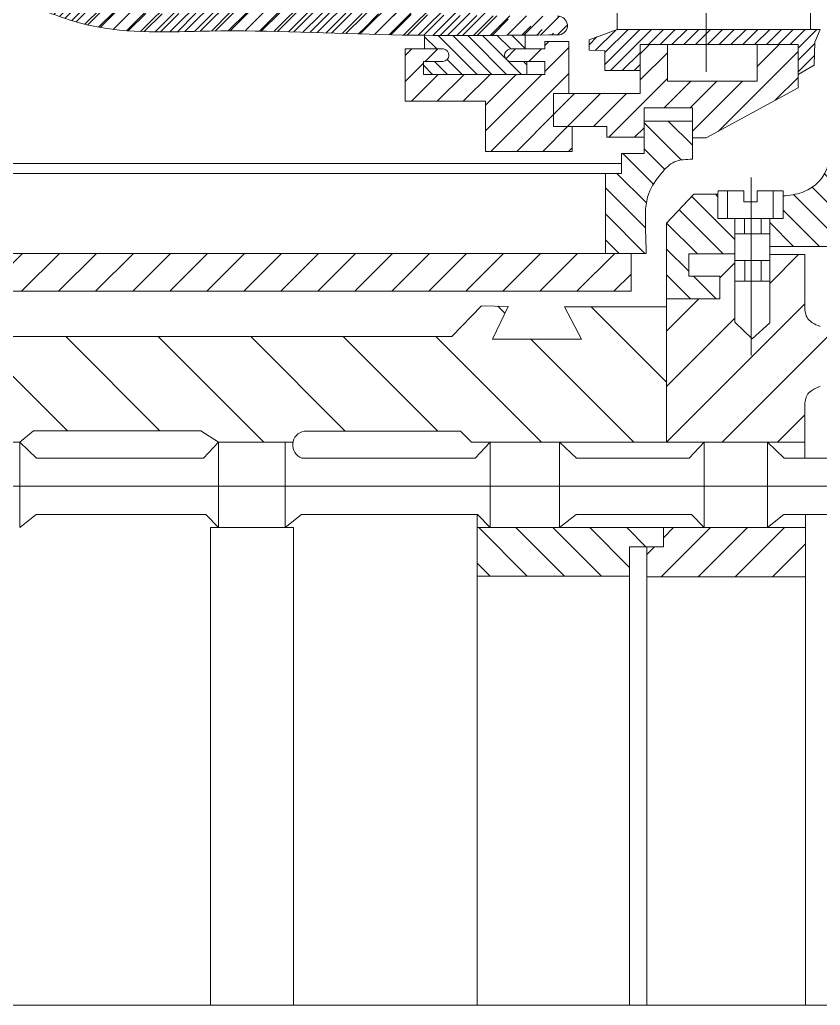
# Model space of a CAD drawing. Extents: x 0 to 420, y 0 to 297.
# Drawn here: x 187.74 to 199.25, y 192.76 to 206.93 of the extents above; entities that cross this region are included whole.
import ezdxf

# ---------------------------------------------------------------- set-up
doc = ezdxf.new("R2010")
doc.units = 0
doc.layers.get('0').update_dxf_attribs({"linetype": 'CONTINUOUS'})
pattern_1 = [(45, (-22278.84894499822, -14110.31309145952), (-0.2661162916776361, 0.266116291677636), [])]
pattern_2 = [(135, (-22278.84894499822, -14110.31309145952), (-0.1862814041743454, -0.1862814041743451), [])]
pattern_3 = [(45, (-22278.84894499822, -14110.31309145952), (-0.1862814041743453, 0.1862814041743452), [])]
pattern_4 = [(135, (-22278.84894499822, -14110.31309145952), (-0.1064465166710545, -0.1064465166710544), [])]
pattern_5 = [(45, (-22278.84894499822, -14110.31309145952), (-0.1197523312549362, 0.1197523312549362), [])]

msp = doc.modelspace()

# ---------------------------------------------------------------- hatches: boundary and pattern name
at = {"lineweight": 0, "ltscale": 0.0007}
h = msp.add_hatch(dxfattribs=at)
h.set_pattern_fill('ANSI31', color=256, scale=0.04741357717908, style=0)
h.set_pattern_definition([(45, (-22278.84894499822, -14110.31309145952), (-0.1064465166710545, 0.1064465166710544), [])])
edge = h.paths.add_edge_path()
edge.add_line((183.9355363256073, 209.5670982195248), (183.9355363256073, 210.2307494686461))
edge.add_spline(control_points=[(195.4949197793139, 206.7149365032992), (194.6910636257386, 206.7065503582347), (193.0117156883039, 206.6890307368875), (190.7778474081329, 206.8127587593076), (189.0180133592299, 206.7084419006045), (187.7580489288717, 207.1768428251937), (186.701053529301, 207.6792729141088), (185.757189594821, 208.404624840245), (185.1501463171507, 209.0946445812183), (184.7565616658884, 209.6915845920897), (184.4070045094972, 210.2315878060151), (184.0087313972947, 210.287070253312), (183.8443255760699, 210.30997322374)], knot_values=[0, 0, 0, 0, 0.0203193891682645, 0.0424495404278382, 0.0569147178967308, 0.0640535333773001, 0.0761673391349356, 0.0864603431669737, 0.0939748107520913, 0.0991690380035961, 0.1049220107112571, 0.1089662795721281, 0.1089662795721281, 0.1089662795721281, 0.1089662795721281], degree=3, periodic=0)
edge.add_line((183.8443255760679, 210.3099732237415), (183.4977130357308, 210.3099732237415))
edge.add_line((183.4977130357308, 210.3099732237415), (183.4977130357308, 209.9745407813317))
edge.add_line((183.4977130357308, 209.9745407813317), (183.1438563114467, 209.9745407813317))
edge.add_line((183.1438563114467, 209.9745407813317), (183.1438563114467, 210.4598765367481))
edge.add_line((183.1438563114467, 210.4598765367481), (182.7959964077948, 210.4598765367481))
edge.add_line((182.7959964077948, 210.4598765367481), (182.7959964077948, 210.8313682164702))
edge.add_line((182.7959964077948, 210.8313682164702), (182.3161904504919, 210.8313682164719))
edge.add_line((182.3161904504919, 210.8313682164717), (182.3161904504919, 210.4598765367481))
edge.add_line((182.3161904504919, 210.4598765367481), (181.9907184720794, 210.4598765367481))
edge.add_line((181.9907184720796, 210.4598765367481), (181.9907184720796, 209.5670982195252))
edge.add_line((181.9907184720796, 209.5670982195248), (183.9355363256073, 209.5670982195248))
h = msp.add_hatch(dxfattribs=at)
h.set_pattern_fill('ANSI31', color=256, scale=0.053340274326465, style=0)
h.set_pattern_definition(pattern_5)
edge = h.paths.add_edge_path()
edge.add_spline(control_points=[(192.6922046427912, 207.0197689600709), (192.0114450073411, 207.0358859972436), (190.7614043033358, 207.0662735079452), (188.8896718201293, 206.9463433979787), (187.6363628592536, 207.5360684823572), (186.9798897713164, 207.9526651815864), (186.8270464430821, 208.0576516923667)], knot_values=[0.03360173266426, 0.03360173266426, 0.03360173266426, 0.03360173266426, 0.0508797617830258, 0.0653361441533871, 0.080217851522025, 0.0849021096954053, 0.0849021096954053, 0.0849021096954053, 0.0849021096954053], degree=3, periodic=0)
edge.add_line((186.8270464430821, 208.057651692371), (186.8270464430787, 207.658908221532))
edge.add_spline(control_points=[(186.8270464430821, 207.6589082215317), (187.1848714428404, 207.4498185755493), (187.8183025813845, 207.1544430924215), (189.0180133592257, 206.7084419006022), (190.6436322998155, 206.8048029531927), (191.9520646788022, 206.7463193269932), (192.6922046427869, 206.7249186164295)], knot_values=[0.0344113831997225, 0.0344113831997225, 0.0344113831997225, 0.0344113831997225, 0.044912746194828, 0.0520515616753705, 0.066516739144292, 0.0853114719843831, 0.0853114719843831, 0.0853114719843831, 0.0853114719843831], degree=3, periodic=0)
edge.add_line((192.6922046427869, 206.7249186164316), (192.6922046427835, 207.0197689600727))
h = msp.add_hatch(dxfattribs=at)
h.set_pattern_fill('ANSI31', color=256, scale=0.053340274326465, style=0)
h.set_pattern_definition(pattern_5)
edge = h.paths.add_edge_path()
edge.add_spline(control_points=[(195.4681577749557, 206.9822938118122), (194.700207842855, 206.9877365144421), (193.7735459569064, 206.9943040585921), (192.8503192850418, 207.0160255836526), (192.6922046427912, 207.0197689600709)], knot_values=[0.0849021096954053, 0.0849021096954053, 0.0849021096954053, 0.0849021096954053, 0.1043197191775712, 0.1083327499900303, 0.1083327499900303, 0.1083327499900303, 0.1083327499900303], degree=3, periodic=0)
edge.add_line((192.6922046427825, 207.0197689600731), (192.6922046427825, 206.7249186164286))
edge.add_spline(control_points=[(192.6922046427869, 206.7249186164295), (192.8235540208244, 206.7211207266282), (193.1116818081008, 206.713595735049), (193.4002024586957, 206.709331500877), (193.5572641036364, 206.707787667033)], knot_values=[0.0853114719843831, 0.0853114719843831, 0.0853114719843831, 0.0853114719843831, 0.0886468904038374, 0.0926267035841096, 0.0926267035841096, 0.0926267035841096, 0.0926267035841096], degree=3, periodic=0)
edge.add_spline(control_points=[(193.5572641036364, 206.707787667033), (194.0391289934814, 206.7030511871259), (194.5218740220147, 206.705619840072), (195.004841488758, 206.7100347255622)], knot_values=[0.0926267035841096, 0.0926267035841096, 0.0926267035841096, 0.0926267035841096, 0.1048367644199659, 0.1048367644199659, 0.1048367644199659, 0.1048367644199659], degree=3, periodic=0)
edge.add_spline(control_points=[(195.004841488758, 206.7100347255622), (195.1681839568073, 206.7115278660766), (195.3315518680627, 206.713232184689), (195.4949197793139, 206.7149365032992)], knot_values=[0.1048367644199659, 0.1048367644199659, 0.1048367644199659, 0.1048367644199659, 0.1089662795721302, 0.1089662795721302, 0.1089662795721302, 0.1089662795721302], degree=3, periodic=0)
edge.add_arc((195.4763605509933, 206.8480968260746), 0.1344474489004736, 277.9344894030827, 450.0001881797636)
edge.add_arc((195.4763605509977, 206.8480968260746), 0.1344474489004737, 90.00018818119942, 93.49784629599907)
at = {"lineweight": 0}
h = msp.add_hatch(dxfattribs=at)
h.set_pattern_fill('ANSI31', color=256, scale=0.0378, style=0)
h.set_pattern_definition([(45, (-55.34396008155169, 175.7799266592022), (-0.0848634203441035, 0.0848634203441035), [])])
h.paths.add_polyline_path([(197.6045037833884, 206.7913384676611), (196.3247616030997, 206.7913384676611), (195.9232355393079, 206.6419750096122), (195.9232355393079, 206.4925965662643), (196.1505091952457, 206.4866216590734), (196.1505091952457, 206.199814971), (196.6565048589944, 206.199814971), (196.6565048589944, 206.5744973664332), (197.6045037833881, 206.5744973664332)])
h.paths.add_polyline_path([(199.2447787096824, 206.7913384676611), (197.6045037833881, 206.7913384676611), (197.6045037833881, 206.5744973664332), (198.9268322287559, 206.5744973664332), (198.9268322287559, 206.1456504200634), (199.1570153734532, 206.2803298232444), (199.1666447474138, 206.6074085384991)])
at = {"lineweight": 0, "ltscale": 0.0007}
h = msp.add_hatch(dxfattribs=at)
h.set_pattern_fill('ANSI31', color=256, scale=0.08297376006339, angle=90, style=0)
h.set_pattern_definition(pattern_2)
edge = h.paths.add_edge_path()
edge.add_spline(control_points=[(199.3937508481855, 205.3101611706645), (199.3958015908328, 205.0704460691919), (199.398930861026, 204.704659887799), (199.0137500380666, 204.4293380247967), (198.8042316294027, 204.4074383423895), (198.7114666375007, 204.3977421831186)], knot_values=[0, 0, 0, 0, 0.0056246105807301, 0.0085827084465124, 0.0109330287383812, 0.0109330287383812, 0.0109330287383812, 0.0109330287383812], degree=3, periodic=0)
edge.add_line((198.7114666375, 204.3977421831185), (198.7114666375, 204.0738605255566))
edge.add_line((198.7114666375, 204.0738605255566), (198.5195831280547, 204.0738605255566))
edge.add_line((198.5195831280547, 204.0738605255566), (198.5195831280547, 203.6704907750261))
edge.add_line((198.5195831280547, 203.6704907750261), (199.5252669130706, 203.6704907750261))
edge.add_line((199.5252669130706, 203.6704907750261), (199.5252669130706, 203.8658674253012))
edge.add_line((199.5252669130706, 203.8658674253012), (199.7466023100066, 204.1034400823083))
edge.add_line((199.7466023100064, 204.1034400823083), (199.7466023100064, 204.8826061759155))
edge.add_line((199.7466023100064, 204.8826061759156), (199.9793971686284, 205.0221672948422))
edge.add_line((199.9793971686287, 205.0221672948422), (199.9793971686287, 205.289631576267))
edge.add_line((199.9793971686287, 205.289631576267), (199.7215057319396, 205.1966131208613))
edge.add_line((199.7215057319396, 205.1966131208613), (199.7215057319396, 206.2841689414042))
edge.add_line((199.7215057319396, 206.2841689414042), (200.0539015191768, 206.4190713358713))
edge.add_line((200.0539015191768, 206.4190713358715), (200.0539015191768, 206.5747262302102))
edge.add_line((200.0539015191768, 206.5747262302102), (199.8721208996287, 206.5747262302102))
edge.add_line((199.8721208996287, 206.5747262302102), (199.8721208996287, 206.7665586834106))
edge.add_line((199.8721208996287, 206.7665586834106), (200.0608985736568, 206.7665586834106))
edge.add_line((200.0608985736569, 206.7665586834106), (200.0841744895944, 206.9177554682156))
edge.add_line((200.0841744895944, 206.9177554682159), (199.8397416730104, 206.9177554682159))
edge.add_line((199.8397416730104, 206.9177554682159), (199.3937508481845, 206.3944179901517))
edge.add_line((199.3937508481845, 206.3944179901517), (199.3937508481845, 205.3101611706585))
h = msp.add_hatch(dxfattribs=at)
h.set_pattern_fill('ANSI31', color=256, scale=0.04741357717908, angle=90, style=0)
h.set_pattern_definition(pattern_4)
edge = h.paths.add_edge_path()
edge.add_spline(control_points=[(194.2235774212185, 206.7053587325619), (194.0013291129979, 206.7049742674317), (193.7792032531481, 206.7056061212377), (193.5572641036408, 206.707787667031)], knot_values=[0.0926267035841096, 0.0926267035841096, 0.0926267035841096, 0.0926267035841096, 0.0982504594842355, 0.0982504594842355, 0.0982504594842355, 0.0982504594842355], degree=3, periodic=0)
edge.add_line((193.5572641036321, 206.7077876670287), (193.5572641036389, 206.5113033487812))
edge.add_line((193.5572641036408, 206.511303348782), (193.8291525172122, 206.511303348782))
edge.add_arc((193.8180714273487, 206.4215081035547), 0.0904763870734134, -87.607619743285, 82.96504011880472, ccw=False)
edge.add_line((193.8218481633072, 206.3311105765785), (193.5425543290075, 206.3311105765785))
edge.add_line((193.5425543290042, 206.3311105765785), (193.540688518631, 206.1456177110494))
edge.add_line((193.5406885186331, 206.145617711051), (194.2235774212151, 206.145617711051))
edge.add_line((194.2235774212144, 206.145617711051), (194.2235774212213, 206.7053587325625))
h = msp.add_hatch(dxfattribs=at)
h.set_pattern_fill('ANSI31', color=256, scale=0.04741357717908, angle=90, style=0)
h.set_pattern_definition(pattern_4)
edge = h.paths.add_edge_path()
edge.add_line((194.7863802091651, 206.511303348782), (195.0048414887545, 206.5113033487785))
edge.add_line((195.0048414887538, 206.5113033487777), (195.0048414887607, 206.7100347255595))
edge.add_spline(control_points=[(195.0048414887625, 206.7100347255601), (194.7443210005489, 206.7076532646914), (194.4838652351597, 206.7058090018537), (194.22357742121, 206.7053587325619)], knot_values=[0.0982504594842066, 0.0982504594842066, 0.0982504594842066, 0.0982504594842066, 0.1048367644199659, 0.1048367644199659, 0.1048367644199659, 0.1048367644199659], degree=3, periodic=0)
edge.add_line((194.2235774212185, 206.7053587325641), (194.2235774212185, 206.1456177110475))
edge.add_line((194.2235774212185, 206.1456177110489), (195.0259677996598, 206.1456177110522))
edge.add_line((195.0259677996604, 206.145617711051), (195.0259677996536, 206.3311105765769))
edge.add_line((195.0259677996518, 206.3311105765764), (194.7936845630094, 206.331110576578))
edge.add_arc((194.7974612990209, 206.4215081035526), 0.0904763870739465, 97.03495987471263, 267.6076197091352, ccw=False)
h = msp.add_hatch(dxfattribs=at)
h.set_pattern_fill('ANSI31', color=256, scale=0.08297376006339, style=0)
h.set_pattern_definition(pattern_3)
h.paths.add_polyline_path([(194.4319119542468, 205.7587325000779), (194.4319119542468, 205.0388881983877), (195.6816193591551, 205.0388881983877), (195.6816193591551, 205.3973960781817), (195.4124793414984, 205.3973960781817), (195.4124793414984, 205.8700284594207), (195.630820327128, 205.8700284594193), (195.630820327128, 206.617299214792), (195.286001774105, 206.617299214792), (195.286001774105, 206.5113033487792), (195.0897202467934, 206.5113033487792), (194.7863802091693, 206.511303348781, 0.920938498035812), (194.793684563016, 206.3311105765787), (195.031366140689, 206.3311105765787), (195.2860017741015, 206.3311105765785), (195.286001774105, 206.1456177110494), (193.5406885186376, 206.1456177110494), (193.5425543290075, 206.3311105765787), (193.8218481633072, 206.3311105765787, 0.9209384982350959), (193.8291525172144, 206.511303348781), (193.2807480829729, 206.5113033487792), (193.2807480829729, 205.7587325000779)])
h = msp.add_hatch(dxfattribs=at)
h.set_pattern_fill('ANSI31', color=256, scale=0.08297376006339, style=0)
h.set_pattern_definition(pattern_3)
h.paths.add_polyline_path([(197.4076852573209, 205.6662768919681), (197.4076852573209, 205.2317532074097), (197.6067077035684, 205.2317532074097), (198.9268322287559, 205.9530835800433), (198.9268322287559, 206.5744973664332), (198.3395173388034, 206.5744973664332), (198.3395173388002, 206.0504365276521), (197.0476440233062, 206.0504365276521), (197.0476440233062, 206.5744973664332), (196.6565048589944, 206.5744973664332), (196.6565048589944, 205.8700284594193), (195.630820327128, 205.8700284594193), (195.4124793414984, 205.8700284594207), (195.4124793414984, 205.3973960781817), (195.6816193591551, 205.3973960781817), (196.1756213816362, 205.3973960781817), (196.1756213816362, 205.2420427276446), (196.7139020323232, 205.2420427276446), (196.7139020323232, 205.6662768919681)])
h = msp.add_hatch(dxfattribs=at)
h.set_pattern_fill('ANSI31', color=256, scale=0.08297376006339, angle=90, style=0)
h.set_pattern_definition(pattern_2)
edge = h.paths.add_edge_path()
edge.add_line((196.3909340111364, 204.7222062058812), (196.1567920665044, 204.7222062058812))
edge.add_line((196.1567920665042, 204.7222062058813), (196.1567920665042, 204.0858305496545))
edge.add_line((196.1567920665042, 204.0858305496545), (196.1567920665077, 203.5720111354419))
edge.add_line((196.1567920665079, 203.5720111354417), (196.5254582994365, 203.5720111354417))
edge.add_line((196.5254582994362, 203.5720111354417), (196.744473244625, 203.5720111354417))
edge.add_spline(control_points=[(196.744473244625, 203.5720111354402), (196.7398210897979, 203.7061502253361), (196.7299246579259, 203.9915015114385), (196.7285042708832, 204.4113167507043), (196.9356263955355, 204.7007725595455), (197.1391503611999, 204.9217007468047), (197.3178089918895, 204.9241357692655), (197.4076852573202, 204.9253607351362)], knot_values=[0, 0, 0, 0, 0.0034264860870964, 0.0072890923332998, 0.0101507194498086, 0.0123011904583522, 0.0144781577267123, 0.0144781577267123, 0.0144781577267123, 0.0144781577267123], degree=3, periodic=0)
edge.add_line((197.4076852573209, 204.9253607351369), (197.4076852573209, 205.47507294557))
edge.add_line((197.4076852573209, 205.4750729455697), (196.7139020323232, 205.4750729455697))
edge.add_line((196.7139020323232, 205.4750729455697), (196.7139020323232, 205.2420427276445))
edge.add_line((196.7139020323232, 205.2420427276446), (196.7139020323232, 205.0090125097175))
edge.add_line((196.7139020323232, 205.0090125097175), (196.3909340111366, 205.0090125097175))
edge.add_line((196.3909340111364, 205.0090125097175), (196.3909340111364, 204.7222062058813))
h = msp.add_hatch(dxfattribs=at)
h.set_pattern_fill('ANSI31', color=256, scale=0.08297376006339, angle=90, style=0)
h.set_pattern_definition(pattern_2)
h.paths.add_polyline_path([(198.0185083488025, 203.5637413422597), (198.0185083488025, 204.0738605255566), (197.7759318936085, 204.0738605255566), (197.7759318936085, 204.421347873096), (197.4281140271012, 204.421347873096), (197.0368501641294, 204.0086829641881), (197.0368501641294, 202.9190095416183), (197.8003501857843, 202.9190095416183), (197.8003501857843, 203.245922713662), (197.3549662483419, 203.245922713662), (197.3549662483419, 203.5637413422597)])
h = msp.add_hatch(dxfattribs=at)
h.set_pattern_fill('ANSI31', color=256, scale=0.1185339429477, style=0)
h.set_pattern_definition(pattern_1)
h.paths.add_polyline_path([(196.5254582994362, 203.0291471376259), (196.5254582994362, 203.5720111354417), (183.4499269283917, 203.5720111354417), (183.1852526327594, 203.5720111354417), (183.1852526327594, 203.0291471376259)])
h = msp.add_hatch(dxfattribs=at)
h.set_pattern_fill('ANSI31', color=256, scale=0.17780091442155, style=0)
h.set_pattern_definition([(45, (-22278.84894499822, -14110.31309145952), (-0.3991744375164543, 0.3991744375164539), [])])
edge = h.paths.add_edge_path()
edge.add_line((198.2676891666434, 202.3437350874956), (198.0185083488025, 202.5830241166712))
edge.add_line((198.0185083488025, 202.5830241166714), (198.0185083488025, 203.5637413422597))
edge.add_line((198.0185083488025, 203.5637413422597), (197.3549662483417, 203.5637413422597))
edge.add_line((197.3549662483419, 203.5637413422597), (197.3549662483419, 203.245922713662))
edge.add_line((197.3549662483419, 203.245922713662), (197.8003501857845, 203.245922713662))
edge.add_line((197.8003501857843, 203.245922713662), (197.8003501857843, 202.9190095416184))
edge.add_line((197.8003501857843, 202.9190095416183), (197.0368501641294, 202.9190095416183))
edge.add_line((197.0368501641294, 202.9190095416183), (197.0368501641294, 200.8573344975947))
edge.add_line((197.0368501641294, 200.8573344975947), (199.0266196833307, 200.8573344975954))
edge.add_line((199.0266196833307, 200.8573344975954), (199.0266196833307, 201.418900264906))
edge.add_spline(control_points=[(199.0266196833283, 201.4189002649002), (199.0320658349305, 201.4589471864787), (199.0419681599872, 201.5317614715027), (199.1312524559784, 201.6166522139962), (199.2038113869169, 201.6449564320877), (199.2464200121877, 201.6615774573233)], knot_values=[0, 0, 0, 0, 0.0009922155570841, 0.0018040704135493, 0.0029590509247585, 0.0029590509247585, 0.0029590509247585, 0.0029590509247585], degree=3, periodic=0)
edge.add_line((199.2464200121862, 201.6615774573225), (199.4302711886767, 201.6615774573225))
edge.add_line((199.4302711886765, 201.6615774573225), (199.4302711886765, 202.17154060679))
edge.add_line((199.4302711886765, 202.17154060679), (199.4302711886765, 202.5204768399246))
edge.add_line((199.4302711886765, 202.5204768399246), (199.2464200121858, 202.5204768399246))
edge.add_spline(control_points=[(199.2464200121877, 202.5204768399238), (199.2038113869126, 202.5370978651594), (199.1312524559784, 202.565402083251), (199.0419681599829, 202.6502928257444), (199.0320658349305, 202.7231071107664), (199.0266196833283, 202.7631540323447)], knot_values=[0, 0, 0, 0, 0.0011549805112092, 0.0019668353676744, 0.0029590509247447, 0.0029590509247447, 0.0029590509247447, 0.0029590509247447], degree=3, periodic=0)
edge.add_line((199.0266196833307, 202.763154032339), (199.0266196833307, 203.5547582515501))
edge.add_line((199.0266196833307, 203.5547582515501), (198.7027560186522, 203.5547582515501))
edge.add_line((198.7027560186519, 203.5547582515501), (198.5195831280547, 203.5547582515501))
edge.add_line((198.5195831280547, 203.5547582515501), (198.5195831280547, 202.5714107413394))
edge.add_line((198.5195831280547, 202.5714107413394), (198.2676891666434, 202.3437350874956))
h = msp.add_hatch(dxfattribs=at)
h.set_pattern_fill('ANSI31', color=256, scale=0.2963348573692501, angle=90, style=0)
h.set_pattern_definition([(135, (-22278.84894499822, -14110.31309145952), (-0.6652907291940906, -0.6652907291940899), [])])
h.paths.add_polyline_path([(186.6287316194887, 202.3741839756048), (186.2469994582849, 202.8100533446335), (185.8197864429435, 202.8100533446335), (185.9016091412902, 202.4014230248503), (184.9108476459433, 202.4014230248503), (185.0199445770793, 202.8009588011872), (184.5654573289488, 202.8009588011872), (184.2836830889459, 202.4195675306494), (182.5385248826182, 202.4195675306494), (182.3862637149658, 202.5545690497574), (181.6774709002222, 202.5545690497574), (181.6774709002222, 203.1645622146882), (179.4646760087767, 203.1645622146882), (179.4307260148259, 203.1645622146882), (179.4307260148259, 202.5538234992321), (179.4307260148259, 201.671652784869), (180.3137471508325, 201.671652784869), (181.3326039618887, 200.8573344975938), (183.7127091633676, 200.8573344975938, -0.5007307022562647), (183.8323373754798, 201.0470047676705), (186.2585660177392, 201.0470047676705), (186.4180346013053, 200.857334497592), (187.7389785299181, 200.8573344975938), (187.9338250777468, 201.0183391233764), (190.3429894748826, 201.0183391233764), (190.5955260229297, 200.8573344975903), (191.6660163669708, 200.8573344975938, -0.3034338198621995), (191.8266149202487, 201.0163998457287), (194.0753825531237, 201.0163998457287), (194.2338158582197, 200.8573344975938), (197.0368501641294, 200.8573344975947), (197.0368501641294, 202.8009588011872), (195.5689680913514, 202.8009588011872), (195.8143647878913, 202.3378503829135), (194.5327614411142, 202.3378503829135), (194.7600229148064, 202.8100533446335), (194.3782550543487, 202.819125597533), (193.9510420390004, 202.3741839756048)])
h = msp.add_hatch(dxfattribs=at)
h.set_pattern_fill('ANSI31', color=256, scale=0.1185339429477, angle=90, style=0)
h.set_pattern_definition([(135, (-22278.84894499822, -14110.31309145952), (-0.2661162916776361, -0.266116291677636), [])])
h.paths.add_polyline_path([(196.5047170307867, 198.9299600032517), (196.5047170307867, 199.3529900168253), (196.9901555352257, 199.3529900168253), (196.9901555352257, 199.6284788954094), (194.3147460751321, 199.6284788954094), (194.3147460751321, 198.9299600032532)])
h = msp.add_hatch(dxfattribs=at)
h.set_pattern_fill('ANSI31', color=256, scale=0.1185339429477, style=0)
h.set_pattern_definition(pattern_1)
h.paths.add_polyline_path([(196.9901555352257, 199.6284788954094), (196.9901555352257, 199.3529900168253), (196.7526126753533, 199.3529900168253), (196.7526126753533, 198.9196394796825), (199.0350090088603, 198.9196394796825), (199.0350090088603, 199.6284788954094), (198.4879892851092, 199.6284788954094)])

# ---------------------------------------------------------------- linework, layer by layer
for p, q in [((197.6045037833881, 206.1817665246613), (197.6045037833881, 217.726780367816)), ((199.1056771735427, 206.7913384676611), (199.1056771735427, 210.6806222686401)), ((196.3247616030997, 210.323287084459), (196.3247616030997, 206.7913384676611)), ((196.3247616030997, 206.7913384676611), (195.9232355393079, 206.6419750096122)), ((196.3247616030997, 206.7913384676611), (199.2447787096824, 206.7913384676611)), ((193.5572641036394, 206.707788223407), (193.5572641036394, 206.511303348781)), ((195.0048414887612, 206.7100351035696), (195.0048414887579, 206.5113033487794)), ((195.9232355393079, 206.6419750096122), (195.9232355393079, 206.4925965662643)), ((193.2807480829729, 206.5113033487794), (193.2807480829729, 205.7587325000783)), ((193.8291525171839, 206.511303348781), (193.2807480829729, 206.5113033487794)), ((195.0897202467934, 206.5113033487794), (194.7863802091687, 206.511303348781)), ((195.0897202467934, 206.5113033487794), (195.286001774105, 206.5113033487794)), ((195.286001774105, 206.5113033487794), (195.286001774105, 206.617299214792)), ((195.286001774105, 206.617299214792), (195.630820327128, 206.617299214792)), ((195.630820327128, 206.617299214792), (195.630820327128, 205.8700284594193)), ((196.6565048589944, 206.5744973664332), (198.9268322287559, 206.5744973664332)), ((196.6565048589944, 205.8700284594193), (196.6565048589944, 206.5744973664332)), ((197.0476440233062, 206.5744973664332), (197.0476440233062, 206.0504365276521)), ((198.3395173388002, 206.0504365276521), (198.3395173388034, 206.5744973664332)), ((198.9268322287559, 206.5744973664332), (198.9268322287559, 205.9530835800434)), ((199.1666447474138, 206.6074085384991), (199.1570153734534, 206.2803298232444)), ((195.9232355393079, 206.4925965662643), (196.1505091952457, 206.4866216590734)), ((196.1505091952457, 206.4866216590734), (196.1505091952457, 206.199814971)), ((193.5406885186376, 206.1456177110494), (193.5425543290075, 206.3311105765787)), ((193.8218481633072, 206.3311105765787), (193.5425543290075, 206.3311105765787)), ((195.031366140689, 206.3311105765787), (194.793684563049, 206.3311105765787)), ((195.025967799654, 206.3311105765771), (195.0259677996574, 206.1456177110513)), ((195.031366140689, 206.3311105765787), (195.286001774105, 206.3311105765787)), ((195.286001774105, 206.1456177110494), (195.2860017741015, 206.3311105765771)), ((199.1570153734534, 206.2803298232444), (198.9268322287559, 206.1456504200634)), ((193.5406885186376, 206.1456177110494), (195.286001774105, 206.1456177110494)), ((196.1505091952457, 206.199814971), (196.6565048589944, 206.199814971)), ((197.0476440233062, 206.0504365276521), (198.3395173388002, 206.0504365276521)), ((197.6067077035684, 205.2317532074097), (198.9268322287559, 205.9530835800434)), ((195.4124793414984, 205.3973960781817), (195.4124793414984, 205.8700284594211)), ((195.630820327128, 205.8700284594193), (195.4124793414984, 205.8700284594211)), ((195.630820327128, 205.8700284594193), (196.6565048589944, 205.8700284594193)), ((193.2807480829729, 205.7587325000783), (194.4319119542468, 205.7587325000783)), ((194.4319119542468, 205.7587325000783), (194.4319119542468, 205.0388881983877)), ((196.7139020323232, 205.6662768919683), (197.4076852573209, 205.6662768919683)), ((196.7139020323232, 205.2420427276446), (196.7139020323232, 205.6662768919683)), ((197.4076852573209, 205.6662768919683), (197.4076852573209, 204.9253607351385)), ((195.6816193591551, 205.3973960781817), (195.4124793414984, 205.3973960781817)), ((195.6816193591551, 205.3973960781817), (196.1756213816362, 205.3973960781817)), ((195.6816193591551, 205.0388881983877), (195.6816193591551, 205.3973960781817)), ((196.1756213816362, 205.3973960781817), (196.1756213816362, 205.2420427276446)), ((196.7139020323232, 205.4750729455701), (197.4076852573209, 205.4750729455701)), ((196.1756213816362, 205.2420427276446), (196.7139020323232, 205.2420427276446)), ((196.7139020323232, 205.2420427276446), (196.7139020323232, 205.0090125097175)), ((197.4076852573209, 205.2317532074097), (197.6067077035684, 205.2317532074097)), ((194.4319119542468, 205.0388881983877), (195.6816193591551, 205.0388881983877)), ((196.3909340111364, 205.0090125097175), (196.3909340111364, 204.7222062058817)), ((196.7139020323232, 205.0090125097175), (196.3909340111364, 205.0090125097175)), ((183.1923367140217, 204.8656093577995), (196.3909340111364, 204.8656093577995)), ((196.3909340111364, 204.7222062058817), (183.1923367140217, 204.7222062058817)), ((196.1567920665042, 204.0858305496545), (196.1567920665042, 204.7222062058817)), ((198.2542350532904, 204.6627797048086), (198.2542350532904, 202.102044808169)), ((197.0368501641294, 204.0086829641882), (197.4281140271012, 204.4213478730961)), ((197.4281140271012, 204.4213478730961), (197.7759318936085, 204.4213478730961)), ((197.7773241646509, 204.4692725505764), (197.7759318936085, 204.4213478730961)), ((197.7759318936085, 204.4213478730961), (197.7759318936085, 204.0738605255567)), ((198.1477396612047, 204.4692725505764), (197.7773241646509, 204.4692725505764)), ((197.9108750872235, 204.2874485532792), (197.9108750872235, 204.4692725505764)), ((198.1477396612047, 204.3135062034981), (198.1477396612047, 204.4692725505764)), ((198.3396588699037, 204.4692725505764), (198.3396588699037, 204.3135062034981)), ((198.7114666375, 204.4692725505764), (198.3396588699037, 204.4692725505764)), ((198.5682412161238, 204.1791610727258), (198.5682412161238, 204.4692725505764)), ((198.7114666375, 204.0738605255567), (198.7114666375, 204.4692725505764)), ((197.9108750872235, 204.2874485532792), (197.9108750872235, 204.0738605255567)), ((198.3396588699037, 204.3135062034981), (198.1477396612047, 204.3135062034981)), ((198.5682412161238, 204.1791610727258), (198.5682412161238, 204.0738605255567)), ((196.1567920665042, 204.0858305496545), (196.1567920665079, 203.5720111354402)), ((197.0368501641294, 200.8573344975972), (197.0368501641294, 204.0086829641882)), ((197.7759318936085, 204.0738605255567), (198.7114666375, 204.0738605255567)), ((198.0185083488025, 203.5637413422597), (198.0185083488025, 204.0738605255567)), ((198.1580210473847, 203.9497690467107), (198.1580210473847, 204.0738605255567)), ((198.1580210473847, 203.9497690467107), (198.1580210473847, 203.8535184618949)), ((198.3982056523199, 203.9147505963287), (198.3982056523199, 204.0738605255567)), ((198.5195831280547, 203.5779181305743), (198.5195831280547, 204.0738605255567)), ((198.2916790677256, 203.8535184618949), (198.0185083488025, 203.8535184618949)), ((198.2916790677256, 203.8535184618949), (198.5195831280547, 203.8535184618949)), ((198.3982056523199, 203.9147505963287), (198.3982056523199, 203.8535184618949)), ((200.2122634257582, 203.6704907750261), (198.5195831280547, 203.6704907750261)), ((196.5254582994362, 203.572011135442), (183.4499269283917, 203.572011135442)), ((196.5254582994362, 203.0291471376262), (196.5254582994362, 203.572011135442)), ((196.5254582994362, 203.572011135442), (196.744473244628, 203.572011135442)), ((197.3549662483419, 203.5637413422597), (198.0185083488025, 203.5637413422597)), ((197.3549662483419, 203.245922713662), (197.3549662483419, 203.5637413422597)), ((198.0185083488025, 203.5637413422597), (198.0185083488025, 202.5830241166715)), ((198.5195831280547, 203.5779181305743), (198.5195831280547, 202.5714107413395)), ((198.7027560186519, 203.5547582515501), (198.5195831280547, 203.5547582515501)), ((198.7027560186519, 203.5547582515501), (199.0266196833307, 203.5547582515501)), ((199.0266196833307, 203.5547582515501), (199.0266196833307, 202.7631540323469)), ((198.2796841171844, 203.470076460973), (198.0185083488025, 203.470076460973)), ((198.1601987020935, 203.4359719230482), (198.1601987020935, 203.4700764609746)), ((198.1601987020935, 203.4359719230482), (198.1601987020935, 203.170513790914)), ((198.2796841171844, 203.470076460973), (198.5195831280547, 203.470076460973)), ((198.3945286287868, 203.4101594688518), (198.3945286287868, 203.470076460973)), ((198.3945286287868, 203.4101594688518), (198.3945286287868, 203.170513790914)), ((197.8003501857843, 203.245922713662), (197.3549662483419, 203.245922713662)), ((197.8003501857843, 202.9190095416183), (197.8003501857843, 203.245922713662)), ((198.2916790677256, 203.170513790914), (198.0185083488025, 203.170513790914)), ((198.2916790677256, 203.170513790914), (198.5195831280547, 203.170513790914)), ((182.8046628478074, 203.0291471376262), (196.5254582994362, 203.0291471376262)), ((193.9510420390004, 202.374183975605), (194.3782550543486, 202.819125597533)), ((194.3782550543486, 202.819125597533), (194.7600229148064, 202.8100533446337)), ((197.0368501641294, 202.9190095416183), (197.8003501857843, 202.9190095416183)), ((194.7600229148064, 202.8100533446337), (194.5327614411142, 202.3378503829135)), ((195.5689680913514, 202.8009588011872), (197.0368501641294, 202.8009588011872)), ((195.8143647878913, 202.3378503829135), (195.5689680913514, 202.8009588011872)), ((198.0185083488025, 202.5830241166715), (198.2676891666434, 202.3437350874957)), ((198.2676891666434, 202.3437350874957), (198.5195831280547, 202.5714107413395)), ((186.6287316194887, 202.374183975605), (193.9510420390004, 202.374183975605)), ((194.5327614411142, 202.3378503829135), (195.8143647878913, 202.3378503829135)), ((199.0266196833307, 201.4189002649002), (199.0266196833307, 200.6264935859814)), ((187.7389785299202, 200.8573344975955), (187.9338250777468, 201.0183391233764)), ((187.9338250777468, 201.0183391233764), (190.3429894748826, 201.0183391233764)), ((190.3429894748826, 201.0183391233764), (190.5955260229245, 200.8573344975938)), ((191.8266149202487, 201.016399845729), (194.0753825531237, 201.016399845729)), ((194.0753825531237, 201.016399845729), (194.2338158582197, 200.8573344975938)), ((186.4180346013084, 200.8573344975921), (187.7389785299236, 200.8573344975938)), ((187.7389785299202, 200.8573344975955), (187.7389785299202, 199.6284788954095)), ((187.9797343229709, 200.626493585983), (187.7389785299202, 200.8573344975955)), ((190.3805807930921, 200.626493585983), (190.5955260229245, 200.8573344975938)), ((190.5955260229245, 200.8573344975938), (190.595526022921, 199.6284788954095)), ((190.5955260229277, 200.8573344975903), (191.6660163669702, 200.8573344975938)), ((191.5526231183923, 200.8573344975955), (191.5526231183923, 199.6284788954095)), ((194.2338158582163, 200.8573344975938), (199.0266196833341, 200.8573344975955)), ((194.2851156913381, 200.626493585983), (194.5000609211705, 200.8573344975938)), ((194.5000609211705, 200.8573344975938), (194.5000609211673, 199.6284788954095)), ((195.4987476517062, 200.8573344975955), (195.4987476517062, 199.6284788954095)), ((195.7395034447571, 200.626493585983), (195.4987476517062, 200.8573344975955)), ((197.3622488968798, 200.626493585983), (197.5771941267122, 200.8573344975938)), ((197.5771941267122, 200.8573344975938), (197.5771941267089, 199.6284788954095)), ((198.4879892851092, 200.8573344975955), (198.4879892851092, 199.6284788954095)), ((198.72874507816, 200.626493585983), (198.4879892851092, 200.8573344975955)), ((187.9797343229743, 200.626493585983), (190.3805807930887, 200.6264935859814)), ((191.7933789114432, 200.626493585983), (194.2851156913347, 200.6264935859814)), ((195.7395034447472, 200.626493585983), (197.3622488968763, 200.6264935859814)), ((198.72874507816, 200.626493585983), (200.8410344493417, 200.626493585983)), ((178.0719673045689, 200.2226222981272), (214.1790692548663, 200.2226222981272)), ((187.7389785299202, 199.6284788954095), (187.9756289083511, 199.817458158505)), ((190.4114606508998, 199.817458158505), (187.9756289083477, 199.8174581585034)), ((190.4114606508927, 199.817458158505), (190.5955260229245, 199.6284788954095)), ((191.5526231183923, 199.6284788954095), (191.7892734968232, 199.817458158505)), ((194.3159955491458, 199.817458158505), (191.7892734968232, 199.817458158505)), ((194.3147460751321, 199.6284788954095), (194.3147460751321, 199.8110384807776)), ((194.3159955491389, 199.817458158505), (194.5000609211705, 199.6284788954095)), ((195.4987476517062, 199.6284788954095), (195.7353980301369, 199.817458158505)), ((197.3931287546871, 199.817458158505), (195.7353980301338, 199.8174581585034)), ((197.3931287546804, 199.817458158505), (197.5771941267122, 199.6284788954095)), ((198.4879892851092, 199.6284788954095), (198.7246396635404, 199.817458158505)), ((200.8719143071424, 199.817458158505), (198.7246396635404, 199.817458158505)), ((199.0350090088603, 199.6284788954095), (199.0350090088603, 199.8174581585034)), ((190.4794677365724, 199.6284788954078), (190.4794677365656, 192.7592928588523)), ((191.5526231183923, 199.6284788954095), (190.4794677365691, 199.6284788954078)), ((191.5526231183923, 199.6284788954095), (191.6726083230915, 199.6284788954078)), ((191.6726083230915, 199.6284788954095), (191.6726083230915, 192.7592928588523)), ((198.4879892851092, 199.6284788954095), (194.3147460751321, 199.6284788954095)), ((194.3147460751321, 199.6284788954095), (194.3147460751321, 198.9299600032517)), ((195.1621750513347, 199.6284788954095), (195.7091947750857, 199.6284788954095)), ((196.9901555352257, 199.3529900168253), (196.9901555352257, 199.6284788954111)), ((198.4879892851092, 199.6284788954095), (199.0350090088603, 199.6284788954095)), ((199.0350090088603, 199.6284788954095), (199.0350090088634, 192.7592928588507)), ((196.5047170307867, 199.3529900168253), (196.5047170307867, 198.9299600032517)), ((196.9901555352257, 199.3529900168253), (196.5047170307867, 199.3529900168253)), ((196.7526126753533, 198.9196394796825), (196.7526126753533, 199.3529900168235)), ((194.3147460751321, 198.9299600032532), (194.3147460751352, 192.7592928588523)), ((196.5047170307867, 198.9299600032517), (194.3147460751321, 198.9299600032532)), ((196.5047170307867, 198.9299600032517), (196.5047170307867, 192.7592928588523)), ((196.7526126753533, 198.9196394796825), (199.0350090088603, 198.9196394796825)), ((196.7526126753533, 198.9196394796825), (196.7526126753533, 192.7592928588523)), ((108.4259278315213, 192.7592928588523), (235.1582813550677, 192.7592928588523))]:
    msp.add_line(p, q, dxfattribs=at)
at = {"lineweight": 0}
msp.add_line((199.1666447474138, 206.6074085384991), (199.2447787096824, 206.7913384676611), dxfattribs=at)
at = {"lineweight": 0, "ltscale": 0.0007}
for centre, radius, start, end in [((195.4763605510044, 206.8480968260752), 0.1344474489004897, 277.9344894173058, 93.4978462974252), ((193.8180714273497, 206.4215081035546), 0.0904763870733969, 272.392380256712, 82.9650401099432), ((194.7974612990229, 206.421508103553), 0.0904763870737871, 97.03495990051877, 267.6076197325765), ((191.8653035915082, 200.8167323181936), 0.2033812548782801, 100.9660506864566, 249.2896028472814)]:
    msp.add_arc(centre, radius, start, end, dxfattribs=at)
for points, knots in [([(183.8443255760699, 210.3099732237396), (184.0087313972952, 210.2870702533111), (184.4070045095027, 210.2315878060146), (184.756561665888, 209.6915845920912), (185.1501463171498, 209.0946445812166), (185.7571895948287, 208.4046248402489), (186.7010535293036, 207.6792729141039), (187.7580489288711, 207.1768428251935), (189.018013359228, 206.708441900602), (190.7778474081279, 206.8127587593074), (193.0117156883079, 206.689030736884), (194.6910636257354, 206.7065503582291), (195.4949197793139, 206.7149365032993)], [0, 0, 0, 0, 0.4793831344184576, 1.161305673130388, 1.776997909817066, 2.667717381833763, 3.887787734527168, 5.323684895080727, 6.169876841970751, 7.884491362795987, 10.5076654496235, 12.91620276602542, 12.91620276602542, 12.91620276602542, 12.91620276602542]), ([(198.7114666375007, 204.3977421831183), (198.8042316294016, 204.4074383423923), (199.0137500380664, 204.4293380248004), (199.398930861028, 204.7046598877937), (199.3958015908335, 205.0704460691916), (199.3937508481855, 205.310161170665)], [0, 0, 0, 0, 0.2785927313836089, 0.6292277350424462, 1.295935004723135, 1.295935004723135, 1.295935004723135, 1.295935004723135]), ([(196.7444732446249, 203.5720111354398), (196.7398210897954, 203.7061502253363), (196.7299246579294, 203.9915015114377), (196.72850427087, 204.4113167507013), (196.9356263955409, 204.7007725595453), (197.1391503611993, 204.9217007468086), (197.3178089918877, 204.9241357692674), (197.4076852573202, 204.9253607351366)], [0, 0, 0, 0, 0.4061549063599017, 0.8640048547785053, 1.2032048001413, 1.458108607979725, 1.716153121965899, 1.716153121965899, 1.716153121965899, 1.716153121965899]), ([(199.0266196833287, 202.7631540323429), (199.0320658349287, 202.7231071107638), (199.0419681599823, 202.6502928257426), (199.1312524559813, 202.5654020832543), (199.2038113869192, 202.5370978651606), (199.2464200121877, 202.5204768399238)], [0, 0, 0, 0, 0.1176112222308696, 0.2138435794703605, 0.350747973488265, 0.350747973488265, 0.350747973488265, 0.350747973488265]), ([(199.0266196833287, 201.4189002649015), (199.0320658349285, 201.4589471864813), (199.0419681599816, 201.5317614715036), (199.1312524559814, 201.6166522139922), (199.2038113869192, 201.6449564320858), (199.2464200121877, 201.6615774573225)], [0, 0, 0, 0, 0.1176112222331791, 0.2138435794725061, 0.3507479734903611, 0.3507479734903611, 0.3507479734903611, 0.3507479734903611])]:
    msp.add_open_spline(points, degree=3, knots=knots, dxfattribs=at)

doc.saveas('drawing.dxf')
